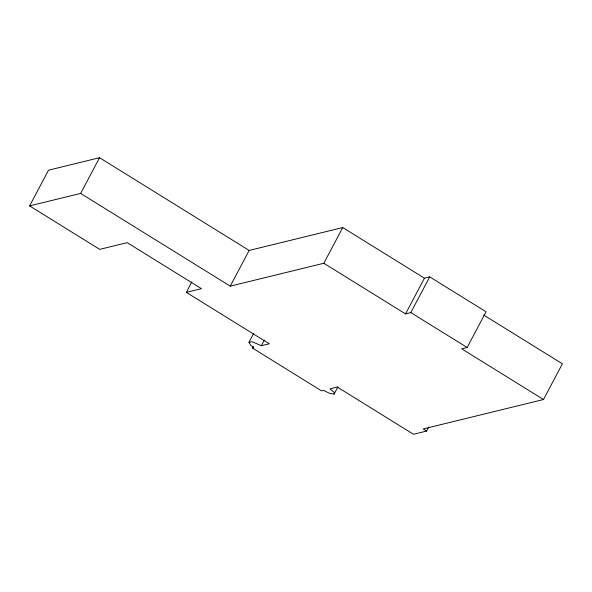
<?xml version="1.0" encoding="UTF-8"?>
<svg xmlns="http://www.w3.org/2000/svg" width="592" height="592" viewBox="0 0 592 592"><rect width="100%" height="100%" fill="white"/><g stroke="black" fill="none" stroke-linecap="round" stroke-linejoin="round"><path stroke-width="0.89" d="M253.184 346.335L252.325 347.955L321.56 390.875L323.654 390.387L329.448 393.273L334.066 394.117L334.31 392.466L329.944 388.914L337.218 387.005L413.497 434.284L426.603 431.05L428.756 426.995M191.904 281.807L186.317 292.359L201.435 288.667L127.191 242.639L99.708 249.373L29.6 205.898L48.507 170.2L99.545 157.716L249.158 250.446L342.746 227.55L424.427 278.181L429.718 276.871L486.054 311.792L467.147 347.497L461.708 348.829L543.493 399.519L562.4 363.814L483.731 315.055M29.6 205.898L80.638 193.421L99.545 157.716M80.638 193.421L230.251 286.151L249.158 250.446M252.325 347.955L253.79 347.563L250.705 345.217L248.988 342.25L253.716 333.318M248.988 342.25L252.177 341.762L261.338 345.684L264.343 340M230.251 286.151L323.839 263.255L342.746 227.55M334.066 394.117L337.928 386.82M323.839 263.255L405.527 313.886L424.427 278.181M405.527 313.886L410.811 312.576L429.718 276.871M543.493 399.519L423.206 428.948L426.603 431.05M261.338 345.684L269.33 343.811L186.317 292.359M410.811 312.576L467.147 347.497"/></g></svg>
